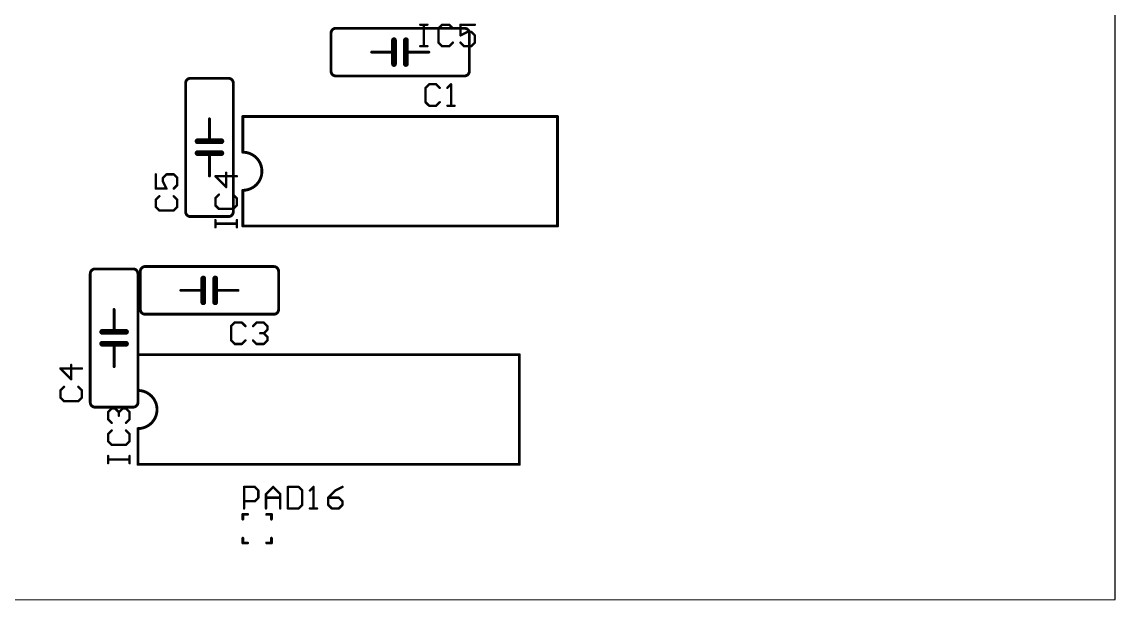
# Model space of a CAD drawing. Extents: x 0 to 127, y 0 to 62.
# Drawn here: x 68.7 to 127, y 0 to 30.8 of the extents above; entities that cross this region are included whole.
import ezdxf

# ---------------------------------------------------------------- set-up
doc = ezdxf.new("R2010")
doc.units = 0
for name, color, linetype in [('20', 7, 'CONTINUOUS'), ('21', 253, 'CONTINUOUS'), ('25', 253, 'CONTINUOUS')]:
    doc.layers.add(name, color=color, linetype=linetype)

msp = doc.modelspace()

# ---------------------------------------------------------------- linework, layer by layer
at = {"layer": '20'}
for p, q in [((126.985, 0.038), (126.985, 62.446)), ((17.653, 0), (126.985, 0.038))]:
    msp.add_line(p, q, dxfattribs=at)
at = {"layer": '21'}
for points, const_width in [([(85.471, 30.48, 0.4142), (85.217, 30.226)], 0.1524), ([(85.2551, 30.226, 1), (85.1789, 30.226)], 0.0762), ([(85.471, 30.5181, 1), (85.471, 30.4419)], 0.0762), ([(85.471, 30.4419, 1), (85.471, 30.5181)], 0.0762), ([(92.583, 30.226, 0.4142), (92.329, 30.48)], 0.1524), ([(92.329, 30.5181, 1), (92.329, 30.4419)], 0.0762), ([(92.329, 30.4419, 1), (92.329, 30.5181)], 0.0762), ([(92.6211, 30.226, 1), (92.5449, 30.226)], 0.0762), ([(85.1789, 30.226, 1), (85.2551, 30.226)], 0.0762), ([(88.646, 29.845, 1), (88.4936, 29.845)], 0.1524), ([(89.281, 29.845, 1), (89.1286, 29.845)], 0.1524), ([(92.5449, 30.226, 1), (92.6211, 30.226)], 0.0762), ([(87.376, 29.2481, 1), (87.376, 29.1719)], 0.0762), ([(88.646, 29.21, 1), (88.4936, 29.21)], 0.1524), ([(88.4936, 29.21, 1), (88.646, 29.21)], 0.1524), ([(88.5698, 29.1719, 1), (88.5698, 29.2481)], 0.0762), ([(89.281, 29.21, 1), (89.1286, 29.21)], 0.1524), ([(89.1286, 29.21, 1), (89.281, 29.21)], 0.1524), ([(89.2048, 29.2481, 1), (89.2048, 29.1719)], 0.0762), ([(90.424, 29.1719, 1), (90.424, 29.2481)], 0.0762), ([(88.4936, 28.575, 1), (88.646, 28.575)], 0.1524), ([(89.1286, 28.575, 1), (89.281, 28.575)], 0.1524), ([(85.217, 28.194, 0.4142), (85.471, 27.94)], 0.1524), ([(85.2551, 28.194, 1), (85.1789, 28.194)], 0.0762), ([(85.1789, 28.194, 1), (85.2551, 28.194)], 0.0762), ([(85.471, 27.9781, 1), (85.471, 27.9019)], 0.0762), ([(85.471, 27.9019, 1), (85.471, 27.9781)], 0.0762), ([(92.329, 27.94, 0.4142), (92.583, 28.194)], 0.1524), ([(92.329, 27.9781, 1), (92.329, 27.9019)], 0.0762), ([(92.329, 27.9019, 1), (92.329, 27.9781)], 0.0762), ([(92.6211, 28.194, 1), (92.5449, 28.194)], 0.0762), ([(92.5449, 28.194, 1), (92.6211, 28.194)], 0.0762), ([(77.724, 27.813, 0.4142), (77.47, 27.559)], 0.1524), ([(77.5081, 27.559, 1), (77.4319, 27.559)], 0.0762), ([(77.4319, 27.559, 1), (77.5081, 27.559)], 0.0762), ([(77.724, 27.8511, 1), (77.724, 27.7749)], 0.0762), ([(77.724, 27.7749, 1), (77.724, 27.8511)], 0.0762), ([(80.01, 27.559, 0.4142), (79.756, 27.813)], 0.1524), ([(79.756, 27.8511, 1), (79.756, 27.7749)], 0.0762), ([(79.756, 27.7749, 1), (79.756, 27.8511)], 0.0762), ([(80.0481, 27.559, 1), (79.9719, 27.559)], 0.0762), ([(79.9719, 27.559, 1), (80.0481, 27.559)], 0.0762), ([(78.7781, 25.654, 1), (78.7019, 25.654)], 0.0762), ([(80.518, 25.8191, 1), (80.518, 25.7429)], 0.0762), ([(80.5561, 25.781, 1), (80.4799, 25.781)], 0.0762), ([(97.3201, 25.781, 1), (97.2439, 25.781)], 0.0762), ([(97.282, 25.7429, 1), (97.282, 25.8191)], 0.0762), ([(78.105, 24.5364, 1), (78.105, 24.384)], 0.1524), ([(78.74, 24.5364, 1), (78.74, 24.384)], 0.1524), ([(78.74, 24.384, 1), (78.74, 24.5364)], 0.1524), ([(78.7019, 24.4602, 1), (78.7781, 24.4602)], 0.0762), ([(79.375, 24.384, 1), (79.375, 24.5364)], 0.1524), ([(78.105, 23.9014, 1), (78.105, 23.749)], 0.1524), ([(78.74, 23.9014, 1), (78.74, 23.749)], 0.1524), ([(78.74, 23.749, 1), (78.74, 23.9014)], 0.1524), ([(78.7781, 23.8252, 1), (78.7019, 23.8252)], 0.0762), ([(79.375, 23.749, 1), (79.375, 23.9014)], 0.1524), ([(80.518, 21.844, 1), (80.518, 23.876)], 0.1524), ([(80.518, 23.9141, 1), (80.518, 23.8379)], 0.0762), ([(80.4799, 23.876, 1), (80.5561, 23.876)], 0.0762), ([(78.7019, 22.606, 1), (78.7781, 22.606)], 0.0762), ([(80.5561, 21.844, 1), (80.4799, 21.844)], 0.0762), ([(80.518, 21.8821, 1), (80.518, 21.8059)], 0.0762), ([(77.47, 20.701, 0.4142), (77.724, 20.447)], 0.1524), ([(77.5081, 20.701, 1), (77.4319, 20.701)], 0.0762), ([(77.4319, 20.701, 1), (77.5081, 20.701)], 0.0762), ([(77.724, 20.4851, 1), (77.724, 20.4089)], 0.0762), ([(77.724, 20.4089, 1), (77.724, 20.4851)], 0.0762), ([(79.756, 20.447, 0.4142), (80.01, 20.701)], 0.1524), ([(79.756, 20.4851, 1), (79.756, 20.4089)], 0.0762), ([(79.756, 20.4089, 1), (79.756, 20.4851)], 0.0762), ([(80.0481, 20.701, 1), (79.9719, 20.701)], 0.0762), ([(79.9719, 20.701, 1), (80.0481, 20.701)], 0.0762), ([(80.518, 19.9771, 1), (80.518, 19.9009)], 0.0762), ([(80.4799, 19.939, 1), (80.5561, 19.939)], 0.0762), ([(97.2439, 19.939, 1), (97.3201, 19.939)], 0.0762), ([(97.282, 19.9009, 1), (97.282, 19.9771)], 0.0762), ([(72.644, 17.653, 0.4142), (72.39, 17.399)], 0.1524), ([(72.4281, 17.399, 1), (72.3519, 17.399)], 0.0762), ([(72.644, 17.6911, 1), (72.644, 17.6149)], 0.0762), ([(72.644, 17.6149, 1), (72.644, 17.6911)], 0.0762), ([(74.93, 17.399, 0.4142), (74.676, 17.653)], 0.1524), ([(74.676, 17.6911, 1), (74.676, 17.6149)], 0.0762), ([(74.676, 17.6149, 1), (74.676, 17.6911)], 0.0762), ([(74.9681, 17.399, 1), (74.8919, 17.399)], 0.0762), ([(75.311, 17.78, 0.4142), (75.057, 17.526)], 0.1524), ([(75.0951, 17.526, 1), (75.0189, 17.526)], 0.0762), ([(75.0189, 17.526, 1), (75.0951, 17.526)], 0.0762), ([(75.311, 17.8181, 1), (75.311, 17.7419)], 0.0762), ([(75.311, 17.7419, 1), (75.311, 17.8181)], 0.0762), ([(82.423, 17.526, 0.4142), (82.169, 17.78)], 0.1524), ([(82.169, 17.8181, 1), (82.169, 17.7419)], 0.0762), ([(82.169, 17.7419, 1), (82.169, 17.8181)], 0.0762), ([(82.4611, 17.526, 1), (82.3849, 17.526)], 0.0762), ([(82.3849, 17.526, 1), (82.4611, 17.526)], 0.0762), ([(72.3519, 17.399, 1), (72.4281, 17.399)], 0.0762), ([(74.8919, 17.399, 1), (74.9681, 17.399)], 0.0762), ([(78.486, 17.145, 1), (78.3336, 17.145)], 0.1524), ([(79.121, 17.145, 1), (78.9686, 17.145)], 0.1524), ([(77.216, 16.5481, 1), (77.216, 16.4719)], 0.0762), ([(78.486, 16.51, 1), (78.3336, 16.51)], 0.1524), ([(78.3336, 16.51, 1), (78.486, 16.51)], 0.1524), ([(78.4098, 16.4719, 1), (78.4098, 16.5481)], 0.0762), ([(79.121, 16.51, 1), (78.9686, 16.51)], 0.1524), ([(78.9686, 16.51, 1), (79.121, 16.51)], 0.1524), ([(79.0448, 16.5481, 1), (79.0448, 16.4719)], 0.0762), ([(80.264, 16.4719, 1), (80.264, 16.5481)], 0.0762), ([(78.3336, 15.875, 1), (78.486, 15.875)], 0.1524), ([(78.9686, 15.875, 1), (79.121, 15.875)], 0.1524), ([(73.6981, 15.494, 1), (73.6219, 15.494)], 0.0762), ([(75.057, 15.494, 0.4142), (75.311, 15.24)], 0.1524), ([(75.0951, 15.494, 1), (75.0189, 15.494)], 0.0762), ([(75.0189, 15.494, 1), (75.0951, 15.494)], 0.0762), ([(75.311, 15.2781, 1), (75.311, 15.2019)], 0.0762), ([(75.311, 15.2019, 1), (75.311, 15.2781)], 0.0762), ([(82.169, 15.24, 0.4142), (82.423, 15.494)], 0.1524), ([(82.169, 15.2781, 1), (82.169, 15.2019)], 0.0762), ([(82.169, 15.2019, 1), (82.169, 15.2781)], 0.0762), ([(82.4611, 15.494, 1), (82.3849, 15.494)], 0.0762), ([(82.3849, 15.494, 1), (82.4611, 15.494)], 0.0762), ([(73.025, 14.3764, 1), (73.025, 14.224)], 0.1524), ([(73.66, 14.3764, 1), (73.66, 14.224)], 0.1524), ([(73.66, 14.224, 1), (73.66, 14.3764)], 0.1524), ([(73.6219, 14.3002, 1), (73.6981, 14.3002)], 0.0762), ([(74.295, 14.224, 1), (74.295, 14.3764)], 0.1524), ([(73.025, 13.7414, 1), (73.025, 13.589)], 0.1524), ([(73.66, 13.7414, 1), (73.66, 13.589)], 0.1524), ([(73.66, 13.589, 1), (73.66, 13.7414)], 0.1524), ([(73.6981, 13.6652, 1), (73.6219, 13.6652)], 0.0762), ([(74.295, 13.589, 1), (74.295, 13.7414)], 0.1524), ([(74.93, 13.1191, 1), (74.93, 13.0429)], 0.0762), ([(74.9681, 13.081, 1), (74.8919, 13.081)], 0.0762), ([(95.2881, 13.081, 1), (95.2119, 13.081)], 0.0762), ([(95.25, 13.0429, 1), (95.25, 13.1191)], 0.0762), ([(73.6219, 12.446, 1), (73.6981, 12.446)], 0.0762), ([(74.93, 9.144, 1), (74.93, 11.176)], 0.1524), ([(74.93, 11.2141, 1), (74.93, 11.1379)], 0.0762), ([(74.8919, 11.176, 1), (74.9681, 11.176)], 0.0762), ([(72.39, 10.541, 0.4142), (72.644, 10.287)], 0.1524), ([(72.4281, 10.541, 1), (72.3519, 10.541)], 0.0762), ([(72.3519, 10.541, 1), (72.4281, 10.541)], 0.0762), ([(74.676, 10.287, 0.4142), (74.93, 10.541)], 0.1524), ([(74.9681, 10.541, 1), (74.8919, 10.541)], 0.0762), ([(74.8919, 10.541, 1), (74.9681, 10.541)], 0.0762), ([(72.644, 10.3251, 1), (72.644, 10.2489)], 0.0762), ([(72.644, 10.2489, 1), (72.644, 10.3251)], 0.0762), ([(74.676, 10.3251, 1), (74.676, 10.2489)], 0.0762), ([(74.676, 10.2489, 1), (74.676, 10.3251)], 0.0762), ([(74.9681, 9.144, 1), (74.8919, 9.144)], 0.0762), ([(74.93, 9.1821, 1), (74.93, 9.1059)], 0.0762), ([(74.93, 7.2771, 1), (74.93, 7.2009)], 0.0762), ([(74.8919, 7.239, 1), (74.9681, 7.239)], 0.0762), ([(95.2119, 7.239, 1), (95.2881, 7.239)], 0.0762), ([(95.25, 7.2009, 1), (95.25, 7.2771)], 0.0762), ([(80.518, 4.6101, 1), (80.518, 4.5339)], 0.0762), ([(80.5561, 4.572, 1), (80.4799, 4.572)], 0.0762), ([(80.4799, 4.318, 1), (80.5561, 4.318)], 0.0762), ([(80.772, 4.5339, 1), (80.772, 4.6101)], 0.0762), ([(81.788, 4.6101, 1), (81.788, 4.5339)], 0.0762), ([(82.0801, 4.572, 1), (82.0039, 4.572)], 0.0762), ([(82.0039, 4.318, 1), (82.0801, 4.318)], 0.0762), ([(82.042, 4.5339, 1), (82.042, 4.6101)], 0.0762), ([(80.5561, 3.302, 1), (80.4799, 3.302)], 0.0762), ([(80.518, 3.0861, 1), (80.518, 3.0099)], 0.0762), ([(80.4799, 3.048, 1), (80.5561, 3.048)], 0.0762), ([(80.772, 3.0099, 1), (80.772, 3.0861)], 0.0762), ([(81.788, 3.0861, 1), (81.788, 3.0099)], 0.0762), ([(82.0801, 3.302, 1), (82.0039, 3.302)], 0.0762), ([(82.0039, 3.048, 1), (82.0801, 3.048)], 0.0762), ([(82.042, 3.0099, 1), (82.042, 3.0861)], 0.0762)]:
    msp.add_lwpolyline(points, format="xyb", dxfattribs=dict(at, const_width=const_width))
for points, const_width in [([(85.217, 30.226), (85.217, 28.194)], 0.1524), ([(92.329, 30.48), (85.471, 30.48)], 0.1524), ([(92.583, 28.194), (92.583, 30.226)], 0.1524), ([(88.5698, 29.21), (88.5698, 29.845)], 0.3048), ([(89.2048, 29.21), (89.2048, 29.845)], 0.3048), ([(88.5698, 29.21), (87.376, 29.21)], 0.1524), ([(88.5698, 28.575), (88.5698, 29.21)], 0.3048), ([(89.2048, 28.575), (89.2048, 29.21)], 0.3048), ([(89.2048, 29.21), (90.424, 29.21)], 0.1524), ([(85.471, 27.94), (92.329, 27.94)], 0.1524), ([(77.47, 27.559), (77.47, 20.701)], 0.1524), ([(79.756, 27.813), (77.724, 27.813)], 0.1524), ([(80.01, 20.701), (80.01, 27.559)], 0.1524), ([(78.74, 24.4602), (78.74, 25.654)], 0.1524), ([(97.282, 25.781), (80.518, 25.781)], 0.1524), ([(80.518, 25.781), (80.518, 23.876)], 0.1524), ([(97.282, 25.781), (97.282, 19.939)], 0.1524), ([(78.105, 24.4602), (78.74, 24.4602)], 0.3048), ([(78.74, 24.4602), (79.375, 24.4602)], 0.3048), ([(78.105, 23.8252), (78.74, 23.8252)], 0.3048), ([(78.74, 23.8252), (79.375, 23.8252)], 0.3048), ([(78.74, 23.8252), (78.74, 22.606)], 0.1524), ([(80.518, 19.939), (80.518, 21.844)], 0.1524), ([(77.724, 20.447), (79.756, 20.447)], 0.1524), ([(80.518, 19.939), (97.282, 19.939)], 0.1524), ([(72.39, 17.399), (72.39, 10.541)], 0.1524), ([(74.676, 17.653), (72.644, 17.653)], 0.1524), ([(74.93, 10.541), (74.93, 17.399)], 0.1524), ([(75.057, 17.526), (75.057, 15.494)], 0.1524), ([(82.169, 17.78), (75.311, 17.78)], 0.1524), ([(82.423, 15.494), (82.423, 17.526)], 0.1524), ([(78.4098, 16.51), (78.4098, 17.145)], 0.3048), ([(79.0448, 16.51), (79.0448, 17.145)], 0.3048), ([(78.4098, 16.51), (77.216, 16.51)], 0.1524), ([(78.4098, 15.875), (78.4098, 16.51)], 0.3048), ([(79.0448, 15.875), (79.0448, 16.51)], 0.3048), ([(79.0448, 16.51), (80.264, 16.51)], 0.1524), ([(73.66, 14.3002), (73.66, 15.494)], 0.1524), ([(75.311, 15.24), (82.169, 15.24)], 0.1524), ([(73.025, 14.3002), (73.66, 14.3002)], 0.3048), ([(73.66, 14.3002), (74.295, 14.3002)], 0.3048), ([(73.025, 13.6652), (73.66, 13.6652)], 0.3048), ([(73.66, 13.6652), (74.295, 13.6652)], 0.3048), ([(73.66, 13.6652), (73.66, 12.446)], 0.1524), ([(95.25, 13.081), (74.93, 13.081)], 0.1524), ([(74.93, 13.081), (74.93, 11.176)], 0.1524), ([(95.25, 13.081), (95.25, 7.239)], 0.1524), ([(72.644, 10.287), (74.676, 10.287)], 0.1524), ([(74.93, 7.239), (74.93, 9.144)], 0.1524), ([(74.93, 7.239), (95.25, 7.239)], 0.1524), ([(80.518, 4.572), (80.772, 4.572)], 0.1524), ([(80.518, 4.572), (80.518, 4.318)], 0.1524), ([(82.042, 4.572), (81.788, 4.572)], 0.1524), ([(82.042, 4.572), (82.042, 4.318)], 0.1524), ([(80.518, 3.048), (80.518, 3.302)], 0.1524), ([(80.772, 3.048), (80.518, 3.048)], 0.1524), ([(82.042, 3.048), (81.788, 3.048)], 0.1524), ([(82.042, 3.302), (82.042, 3.048)], 0.1524)]:
    msp.add_lwpolyline(points, dxfattribs=dict(at, const_width=const_width))
at = {"layer": '25', "const_width": 0.127}
for points in [[(89.9683, 30.6714), (90.3496, 30.6714)], [(90.1589, 29.5275), (90.1589, 30.6714)], [(91.1333, 30.6714), (90.9427, 30.4808)], [(90.9427, 30.4808), (90.9427, 29.7181)], [(91.5146, 30.6714), (91.1333, 30.6714)], [(91.7053, 30.4808), (91.5146, 30.6714)], [(92.8746, 30.6714), (92.112, 30.6714)], [(92.112, 30.6714), (92.112, 30.0994)], [(92.112, 30.0994), (92.4933, 30.2901)], [(92.4933, 30.2901), (92.6839, 30.2901)], [(92.6839, 30.2901), (92.8746, 30.0994)], [(90.9427, 29.7181), (91.1333, 29.5275)], [(91.5146, 29.5275), (91.7053, 29.7181)], [(92.3026, 29.5275), (92.112, 29.7181)], [(92.8746, 29.7181), (92.6839, 29.5275)], [(92.8746, 30.0994), (92.8746, 29.7181)], [(89.9683, 29.5275), (90.3496, 29.5275)], [(91.1333, 29.5275), (91.5146, 29.5275)], [(92.6839, 29.5275), (92.3026, 29.5275)], [(90.4393, 27.4964), (90.2487, 27.3058)], [(90.8206, 27.4964), (90.4393, 27.4964)], [(91.0113, 27.3058), (90.8206, 27.4964)], [(91.418, 27.3058), (91.6086, 27.4964)], [(91.6086, 27.4964), (91.6086, 26.3525)], [(90.2487, 27.3058), (90.2487, 26.5431)], [(90.2487, 26.5431), (90.4393, 26.3525)], [(90.4393, 26.3525), (90.8206, 26.3525)], [(90.8206, 26.3525), (91.0113, 26.5431)], [(91.418, 26.3525), (91.7993, 26.3525)], [(75.8816, 22.6964), (75.8816, 21.9338)], [(76.2629, 22.5057), (76.4536, 22.6964)], [(76.4536, 22.6964), (76.8349, 22.6964)], [(76.8349, 22.6964), (77.0255, 22.5057)], [(79.6286, 22.0192), (79.6286, 22.7818)], [(76.2629, 22.3151), (76.2629, 22.5057)], [(76.4536, 21.9338), (76.2629, 22.3151)], [(77.0255, 22.1244), (76.8349, 21.9338)], [(77.0255, 22.5057), (77.0255, 22.1244)], [(80.2005, 22.5911), (79.0566, 22.5911)], [(79.0566, 22.5911), (79.6286, 22.0192)], [(75.8816, 21.9338), (76.4536, 21.9338)], [(76.0722, 21.5271), (75.8816, 21.3364)], [(77.0255, 21.3364), (76.8349, 21.5271)], [(79.2472, 21.6125), (79.0566, 21.4218)], [(80.2005, 21.4218), (80.0099, 21.6125)], [(75.8816, 21.3364), (75.8816, 20.9551)], [(75.8816, 20.9551), (76.0722, 20.7645)], [(76.8349, 20.7645), (77.0255, 20.9551)], [(77.0255, 20.9551), (77.0255, 21.3364)], [(79.0566, 21.4218), (79.0566, 21.0405)], [(79.0566, 21.0405), (79.2472, 20.8499)], [(80.0099, 20.8499), (80.2005, 21.0405)], [(80.2005, 21.0405), (80.2005, 21.4218)], [(76.0722, 20.7645), (76.8349, 20.7645)], [(79.2472, 20.8499), (80.0099, 20.8499)], [(79.0566, 19.8755), (79.0566, 20.2568)], [(80.2005, 20.0661), (79.0566, 20.0661)], [(80.2005, 19.8755), (80.2005, 20.2568)], [(80.0844, 14.7964), (79.8938, 14.6058)], [(79.8938, 14.6058), (79.8938, 13.8431)], [(80.4657, 14.7964), (80.0844, 14.7964)], [(80.6564, 14.6058), (80.4657, 14.7964)], [(81.0631, 14.6058), (81.2537, 14.7964)], [(81.2537, 14.7964), (81.635, 14.7964)], [(81.635, 14.7964), (81.8257, 14.6058)], [(81.8257, 14.6058), (81.8257, 14.4151)], [(81.635, 14.2244), (81.4444, 14.2244)], [(81.8257, 14.4151), (81.635, 14.2244)], [(81.635, 14.2244), (81.8257, 14.0338)], [(81.8257, 14.0338), (81.8257, 13.8431)], [(79.8938, 13.8431), (80.0844, 13.6525)], [(80.0844, 13.6525), (80.4657, 13.6525)], [(80.4657, 13.6525), (80.6564, 13.8431)], [(81.2537, 13.6525), (81.0631, 13.8431)], [(81.635, 13.6525), (81.2537, 13.6525)], [(81.8257, 13.8431), (81.635, 13.6525)], [(71.9455, 12.3457), (70.8016, 12.3457)], [(70.8016, 12.3457), (71.3736, 11.7738)], [(71.3736, 11.7738), (71.3736, 12.5364)], [(70.9922, 11.3671), (70.8016, 11.1764)], [(70.8016, 11.1764), (70.8016, 10.7951)], [(71.9455, 11.1764), (71.7549, 11.3671)], [(71.9455, 10.7951), (71.9455, 11.1764)], [(70.8016, 10.7951), (70.9922, 10.6045)], [(70.9922, 10.6045), (71.7549, 10.6045)], [(71.7549, 10.6045), (71.9455, 10.7951)], [(73.3416, 10.0181), (73.5322, 10.2088)], [(73.3416, 9.6368), (73.3416, 10.0181)], [(73.5322, 10.2088), (73.7229, 10.2088)], [(73.7229, 10.2088), (73.9136, 10.0181)], [(73.9136, 10.0181), (74.1042, 10.2088)], [(73.9136, 10.0181), (73.9136, 9.8275)], [(74.1042, 10.2088), (74.2949, 10.2088)], [(74.2949, 10.2088), (74.4855, 10.0181)], [(74.4855, 10.0181), (74.4855, 9.6368)], [(73.5322, 9.4462), (73.3416, 9.6368)], [(74.4855, 9.6368), (74.2949, 9.4462)], [(73.5322, 9.0395), (73.3416, 8.8488)], [(73.3416, 8.8488), (73.3416, 8.4675)], [(74.4855, 8.8488), (74.2949, 9.0395)], [(74.4855, 8.4675), (74.4855, 8.8488)], [(73.3416, 8.4675), (73.5322, 8.2769)], [(73.5322, 8.2769), (74.2949, 8.2769)], [(74.2949, 8.2769), (74.4855, 8.4675)], [(73.3416, 7.3025), (73.3416, 7.6838)], [(74.4855, 7.3025), (74.4855, 7.6838)], [(74.4855, 7.4931), (73.3416, 7.4931)], [(80.5815, 4.8895), (80.5815, 6.0334)], [(80.5815, 6.0334), (81.1534, 6.0334)], [(81.1534, 6.0334), (81.3441, 5.8428)], [(81.3441, 5.8428), (81.3441, 5.4614)], [(81.7508, 5.6521), (82.1321, 6.0334)], [(82.1321, 6.0334), (82.5134, 5.6521)], [(82.9201, 6.0334), (82.9201, 4.8895)], [(83.492, 6.0334), (82.9201, 6.0334)], [(83.6827, 5.8428), (83.492, 6.0334)], [(83.6827, 5.0801), (83.6827, 5.8428)], [(84.0894, 5.8428), (84.28, 6.0334)], [(84.28, 6.0334), (84.28, 4.8895)], [(85.4451, 5.8428), (85.0638, 5.4614)], [(85.8264, 6.0334), (85.4451, 5.8428)], [(81.1534, 5.2708), (80.5815, 5.2708)], [(81.3441, 5.4614), (81.1534, 5.2708)], [(81.7508, 4.8895), (81.7508, 5.6521)], [(81.7508, 5.4614), (82.5134, 5.4614)], [(82.5134, 5.6521), (82.5134, 4.8895)], [(85.0638, 5.4614), (85.0638, 5.0801)], [(85.6357, 5.4614), (85.0638, 5.4614)], [(85.8264, 5.2708), (85.6357, 5.4614)], [(85.8264, 5.0801), (85.8264, 5.2708)], [(82.9201, 4.8895), (83.492, 4.8895)], [(83.492, 4.8895), (83.6827, 5.0801)], [(84.0894, 4.8895), (84.4707, 4.8895)], [(85.0638, 5.0801), (85.2544, 4.8895)], [(85.2544, 4.8895), (85.6357, 4.8895)], [(85.6357, 4.8895), (85.8264, 5.0801)]]:
    msp.add_lwpolyline(points, dxfattribs=at)
at = {"layer": '25', "const_width": 0.0635}
for points in [[(89.9683, 30.7032, 1), (89.9683, 30.6397)], [(90.1907, 30.6714, 1), (90.1272, 30.6714)], [(90.3496, 30.6397, 1), (90.3496, 30.7032)], [(90.9202, 30.5033, 1), (90.9652, 30.4583)], [(90.9745, 30.4808, 1), (90.911, 30.4808)], [(91.1333, 30.7032, 1), (91.1333, 30.6397)], [(91.1558, 30.6489, 1), (91.1108, 30.6939)], [(91.537, 30.6939, 1), (91.4922, 30.6489)], [(91.5146, 30.6397, 1), (91.5146, 30.7032)], [(91.6829, 30.4583, 1), (91.7277, 30.5033)], [(92.112, 30.7032, 1), (92.112, 30.6397)], [(92.1438, 30.6714, 1), (92.0803, 30.6714)], [(92.4933, 30.3219, 1), (92.4933, 30.2584)], [(92.5075, 30.2617, 1), (92.4791, 30.3185)], [(92.7064, 30.3126, 1), (92.6614, 30.2676)], [(92.6839, 30.2584, 1), (92.6839, 30.3219)], [(92.8746, 30.6397, 1), (92.8746, 30.7032)], [(90.9652, 29.7406, 1), (90.9202, 29.6956)], [(90.911, 29.7181, 1), (90.9745, 29.7181)], [(91.7277, 29.6956, 1), (91.6829, 29.7406)], [(92.1345, 29.7406, 1), (92.0895, 29.6956)], [(92.0978, 30.1278, 1), (92.1262, 30.071)], [(92.0803, 30.0994, 1), (92.1438, 30.0994)], [(92.9064, 30.0994, 1), (92.8428, 30.0994)], [(92.8428, 29.7181, 1), (92.9064, 29.7181)], [(92.8521, 30.0769, 1), (92.8971, 30.1219)], [(92.897, 29.6956, 1), (92.8522, 29.7406)], [(89.9683, 29.5592, 1), (89.9683, 29.4958)], [(90.1272, 29.5275, 1), (90.1907, 29.5275)], [(90.3496, 29.4958, 1), (90.3496, 29.5592)], [(91.1333, 29.5592, 1), (91.1333, 29.4958)], [(91.1108, 29.505, 1), (91.1558, 29.55)], [(91.4922, 29.55, 1), (91.537, 29.505)], [(91.5146, 29.4958, 1), (91.5146, 29.5592)], [(92.3026, 29.5592, 1), (92.3026, 29.4958)], [(92.2801, 29.505, 1), (92.3251, 29.55)], [(92.6615, 29.55, 1), (92.7063, 29.505)], [(92.6839, 29.4958, 1), (92.6839, 29.5592)], [(90.4393, 27.5282, 1), (90.4393, 27.4647)], [(90.4618, 27.4739, 1), (90.4168, 27.5189)], [(90.843, 27.5189, 1), (90.7982, 27.4739)], [(90.8206, 27.4647, 1), (90.8206, 27.5282)], [(91.6404, 27.4964, 1), (91.5769, 27.4964)], [(91.6311, 27.4739, 1), (91.5861, 27.5189)], [(90.2805, 27.3058, 1), (90.2169, 27.3058)], [(90.2262, 27.3283, 1), (90.2712, 27.2833)], [(90.9889, 27.2833, 1), (91.0337, 27.3283)], [(91.3955, 27.3283, 1), (91.4405, 27.2833)], [(90.2712, 26.5656, 1), (90.2262, 26.5206)], [(90.2169, 26.5431, 1), (90.2805, 26.5431)], [(90.4393, 26.3843, 1), (90.4393, 26.3208)], [(90.4168, 26.33, 1), (90.4618, 26.375)], [(90.7982, 26.375, 1), (90.843, 26.33)], [(90.8206, 26.3208, 1), (90.8206, 26.3843)], [(91.0337, 26.5206, 1), (90.9889, 26.5656)], [(91.418, 26.3843, 1), (91.418, 26.3208)], [(91.5769, 26.3525, 1), (91.6404, 26.3525)], [(91.7993, 26.3208, 1), (91.7993, 26.3843)], [(75.9134, 22.6964, 1), (75.8499, 22.6964)], [(76.4536, 22.7281, 1), (76.4536, 22.6647)], [(76.4761, 22.6739, 1), (76.4311, 22.7189)], [(76.8574, 22.7188, 1), (76.8124, 22.674)], [(76.8349, 22.6647, 1), (76.8349, 22.7281)], [(79.6604, 22.7818, 1), (79.5969, 22.7818)], [(76.2404, 22.5282, 1), (76.2854, 22.4832)], [(76.2947, 22.5057, 1), (76.2312, 22.5057)], [(76.2913, 22.3293, 1), (76.2345, 22.3009)], [(76.2312, 22.3151, 1), (76.2947, 22.3151)], [(77.0573, 22.5057, 1), (76.9938, 22.5057)], [(76.9938, 22.1244, 1), (77.0573, 22.1244)], [(77.003, 22.4833, 1), (77.048, 22.5281)], [(77.048, 22.1019, 1), (77.003, 22.1469)], [(79.0566, 22.6229, 1), (79.0566, 22.5594)], [(79.079, 22.6136, 1), (79.0342, 22.5686)], [(80.2005, 22.5594, 1), (80.2005, 22.6229)], [(75.8816, 21.9656, 1), (75.8816, 21.9021)], [(75.8499, 21.9338, 1), (75.9134, 21.9338)], [(76.0947, 21.5047, 1), (76.0497, 21.5495)], [(76.4252, 21.9196, 1), (76.482, 21.948)], [(76.4536, 21.9021, 1), (76.4536, 21.9656)], [(76.8124, 21.9563, 1), (76.8574, 21.9113)], [(76.8574, 21.5495, 1), (76.8124, 21.5047)], [(79.2697, 21.5901, 1), (79.2247, 21.6349)], [(79.5969, 22.0192, 1), (79.6604, 22.0192)], [(79.6062, 21.9967, 1), (79.651, 22.0417)], [(80.0324, 21.6349, 1), (79.9874, 21.5901)], [(75.9041, 20.9776, 1), (75.8591, 20.9326)], [(75.8591, 21.3588, 1), (75.9041, 21.314)], [(75.9134, 21.3364, 1), (75.8499, 21.3364)], [(75.8499, 20.9551, 1), (75.9134, 20.9551)], [(77.0573, 21.3364, 1), (76.9938, 21.3364)], [(76.9938, 20.9551, 1), (77.0573, 20.9551)], [(77.003, 21.314, 1), (77.048, 21.3588)], [(77.048, 20.9326, 1), (77.003, 20.9776)], [(79.0791, 21.063, 1), (79.0341, 21.018)], [(79.0884, 21.4218, 1), (79.0249, 21.4218)], [(79.0341, 21.4442, 1), (79.0791, 21.3994)], [(79.0249, 21.0405, 1), (79.0884, 21.0405)], [(80.2323, 21.4218, 1), (80.1688, 21.4218)], [(80.1688, 21.0405, 1), (80.2323, 21.0405)], [(80.178, 21.3994, 1), (80.223, 21.4442)], [(80.223, 21.018, 1), (80.178, 21.063)], [(76.0722, 20.7963, 1), (76.0722, 20.7328)], [(76.0497, 20.742, 1), (76.0947, 20.787)], [(76.8124, 20.787, 1), (76.8574, 20.742)], [(76.8349, 20.7328, 1), (76.8349, 20.7963)], [(79.2472, 20.8817, 1), (79.2472, 20.8182)], [(79.2247, 20.8274, 1), (79.2697, 20.8724)], [(79.9874, 20.8724, 1), (80.0324, 20.8274)], [(80.0099, 20.8182, 1), (80.0099, 20.8817)], [(79.0884, 20.2568, 1), (79.0249, 20.2568)], [(79.0566, 20.0979, 1), (79.0566, 20.0344)], [(79.0249, 19.8755, 1), (79.0884, 19.8755)], [(80.2323, 20.2568, 1), (80.1688, 20.2568)], [(80.1688, 19.8755, 1), (80.2323, 19.8755)], [(80.2005, 20.0344, 1), (80.2005, 20.0979)], [(79.9256, 14.6058, 1), (79.862, 14.6058)], [(79.8713, 14.6283, 1), (79.9163, 14.5833)], [(80.0844, 14.8282, 1), (80.0844, 14.7647)], [(80.1069, 14.7739, 1), (80.0619, 14.8189)], [(80.4881, 14.8189, 1), (80.4433, 14.7739)], [(80.4657, 14.7647, 1), (80.4657, 14.8282)], [(80.634, 14.5833, 1), (80.6788, 14.6283)], [(81.0406, 14.6283, 1), (81.0856, 14.5833)], [(81.2537, 14.8282, 1), (81.2537, 14.7647)], [(81.2762, 14.7739, 1), (81.2312, 14.8189)], [(81.6574, 14.8189, 1), (81.6126, 14.7739)], [(81.635, 14.7647, 1), (81.635, 14.8282)], [(81.8575, 14.6058, 1), (81.7939, 14.6058)], [(81.8033, 14.5833, 1), (81.8481, 14.6283)], [(81.4444, 14.2562, 1), (81.4444, 14.1927)], [(81.6125, 14.2469, 1), (81.6575, 14.2019)], [(81.6574, 14.2469, 1), (81.6126, 14.2019)], [(81.635, 14.1927, 1), (81.635, 14.2562)], [(81.7939, 14.4151, 1), (81.8575, 14.4151)], [(81.8575, 14.0338, 1), (81.7939, 14.0338)], [(81.8482, 14.3926, 1), (81.8032, 14.4376)], [(81.8033, 14.0113, 1), (81.8481, 14.0563)], [(79.9163, 13.8656, 1), (79.8713, 13.8206)], [(79.862, 13.8431, 1), (79.9256, 13.8431)], [(80.0844, 13.6843, 1), (80.0844, 13.6207)], [(80.0619, 13.63, 1), (80.1069, 13.675)], [(80.4433, 13.675, 1), (80.4881, 13.63)], [(80.4657, 13.6207, 1), (80.4657, 13.6843)], [(80.6788, 13.8206, 1), (80.634, 13.8656)], [(81.0856, 13.8656, 1), (81.0406, 13.8206)], [(81.2537, 13.6843, 1), (81.2537, 13.6207)], [(81.2312, 13.63, 1), (81.2762, 13.675)], [(81.6126, 13.675, 1), (81.6574, 13.63)], [(81.635, 13.6207, 1), (81.635, 13.6843)], [(81.7939, 13.8431, 1), (81.8575, 13.8431)], [(81.8481, 13.8206, 1), (81.8033, 13.8656)], [(70.8016, 12.3775, 1), (70.8016, 12.314)], [(70.824, 12.3682, 1), (70.7792, 12.3232)], [(71.4054, 12.5364, 1), (71.3419, 12.5364)], [(71.9455, 12.314, 1), (71.9455, 12.3775)], [(71.3419, 11.7738, 1), (71.4054, 11.7738)], [(71.3512, 11.7513, 1), (71.396, 11.7963)], [(70.7791, 11.1988, 1), (70.8241, 11.154)], [(70.8334, 11.1764, 1), (70.7699, 11.1764)], [(71.0147, 11.3447, 1), (70.9697, 11.3895)], [(71.7774, 11.3895, 1), (71.7324, 11.3447)], [(71.9773, 11.1764, 1), (71.9138, 11.1764)], [(71.923, 11.154, 1), (71.968, 11.1988)], [(70.8241, 10.8176, 1), (70.7791, 10.7726)], [(70.7699, 10.7951, 1), (70.8334, 10.7951)], [(70.9922, 10.6363, 1), (70.9922, 10.5727)], [(70.9697, 10.582, 1), (71.0147, 10.627)], [(71.7324, 10.627, 1), (71.7774, 10.582)], [(71.7549, 10.5727, 1), (71.7549, 10.6363)], [(71.9138, 10.7951, 1), (71.9773, 10.7951)], [(71.968, 10.7726, 1), (71.923, 10.8176)], [(73.3734, 10.0181, 1), (73.3098, 10.0181)], [(73.3191, 10.0405, 1), (73.3641, 9.9957)], [(73.5322, 10.2406, 1), (73.5322, 10.177)], [(73.5547, 10.1864, 1), (73.5097, 10.2312)], [(73.7454, 10.2313, 1), (73.7004, 10.1863)], [(73.7229, 10.177, 1), (73.7229, 10.2406)], [(73.9454, 10.0181, 1), (73.8819, 10.0181)], [(73.8911, 10.0405, 1), (73.9361, 9.9957)], [(73.8911, 9.9956, 1), (73.9361, 10.0406)], [(74.1042, 10.2406, 1), (74.1042, 10.177)], [(74.1267, 10.1864, 1), (74.0817, 10.2312)], [(74.3174, 10.2312, 1), (74.2724, 10.1864)], [(74.2949, 10.177, 1), (74.2949, 10.2406)], [(74.5173, 10.0181, 1), (74.4537, 10.0181)], [(74.463, 9.9957, 1), (74.508, 10.0405)], [(73.3641, 9.6593, 1), (73.3191, 9.6143)], [(73.3098, 9.6368, 1), (73.3734, 9.6368)], [(73.5097, 9.4237, 1), (73.5547, 9.4687)], [(73.8819, 9.8275, 1), (73.9454, 9.8275)], [(74.2724, 9.4687, 1), (74.3174, 9.4237)], [(74.4537, 9.6368, 1), (74.5173, 9.6368)], [(74.508, 9.6143, 1), (74.463, 9.6593)], [(73.3734, 8.8488, 1), (73.3098, 8.8488)], [(73.3191, 8.8712, 1), (73.3641, 8.8264)], [(73.5547, 9.0171, 1), (73.5097, 9.0619)], [(74.3174, 9.0619, 1), (74.2724, 9.0171)], [(74.5173, 8.8488, 1), (74.4537, 8.8488)], [(74.463, 8.8264, 1), (74.508, 8.8712)], [(73.3641, 8.49, 1), (73.3191, 8.445)], [(73.3098, 8.4675, 1), (73.3734, 8.4675)], [(73.5322, 8.3087, 1), (73.5322, 8.2452)], [(73.5097, 8.2544, 1), (73.5547, 8.2994)], [(74.2724, 8.2994, 1), (74.3174, 8.2544)], [(74.2949, 8.2452, 1), (74.2949, 8.3087)], [(74.4537, 8.4675, 1), (74.5173, 8.4675)], [(74.508, 8.445, 1), (74.463, 8.49)], [(73.3734, 7.6838, 1), (73.3098, 7.6838)], [(74.5173, 7.6838, 1), (74.4537, 7.6838)], [(73.3098, 7.3025, 1), (73.3734, 7.3025)], [(73.3416, 7.5248, 1), (73.3416, 7.4614)], [(74.4537, 7.3025, 1), (74.5173, 7.3025)], [(74.4855, 7.4614, 1), (74.4855, 7.5248)], [(80.5815, 6.0652, 1), (80.5815, 6.0017)], [(80.6133, 6.0334, 1), (80.5498, 6.0334)], [(81.1758, 6.0559, 1), (81.131, 6.0109)], [(81.1534, 6.0017, 1), (81.1534, 6.0652)], [(81.3759, 5.8428, 1), (81.3123, 5.8428)], [(81.3217, 5.8203, 1), (81.3665, 5.8653)], [(82.1546, 6.0559, 1), (82.1096, 6.0109)], [(82.1546, 6.0109, 1), (82.1096, 6.0559)], [(82.9201, 6.0652, 1), (82.9201, 6.0017)], [(82.9519, 6.0334, 1), (82.8884, 6.0334)], [(83.5144, 6.0559, 1), (83.4696, 6.0109)], [(83.492, 6.0017, 1), (83.492, 6.0652)], [(83.7144, 5.8428, 1), (83.6509, 5.8428)], [(83.6603, 5.8203, 1), (83.7051, 5.8653)], [(84.0669, 5.8653, 1), (84.1119, 5.8203)], [(84.3118, 6.0334, 1), (84.2482, 6.0334)], [(84.3025, 6.0109, 1), (84.2575, 6.0559)], [(85.4309, 5.8712, 1), (85.4593, 5.8144)], [(85.4676, 5.8204, 1), (85.4226, 5.8652)], [(85.8406, 6.005, 1), (85.8122, 6.0618)], [(80.5815, 5.3026, 1), (80.5815, 5.2391)], [(81.131, 5.2933, 1), (81.1758, 5.2483)], [(81.1534, 5.2391, 1), (81.1534, 5.3026)], [(81.3123, 5.4614, 1), (81.3759, 5.4614)], [(81.3665, 5.4389, 1), (81.3217, 5.4839)], [(81.7826, 5.6521, 1), (81.719, 5.6521)], [(81.7283, 5.6746, 1), (81.7733, 5.6296)], [(81.7508, 5.4932, 1), (81.7508, 5.4297)], [(82.5452, 5.6521, 1), (82.4817, 5.6521)], [(82.4909, 5.6296, 1), (82.5359, 5.6746)], [(82.5134, 5.4297, 1), (82.5134, 5.4932)], [(85.0956, 5.4614, 1), (85.032, 5.4614)], [(85.0638, 5.4932, 1), (85.0638, 5.4297)], [(85.0413, 5.4838, 1), (85.0863, 5.439)], [(85.6581, 5.4839, 1), (85.6133, 5.4389)], [(85.6357, 5.4297, 1), (85.6357, 5.4932)], [(85.8582, 5.2708, 1), (85.7947, 5.2708)], [(85.804, 5.2483, 1), (85.8488, 5.2933)], [(80.5498, 4.8895, 1), (80.6133, 4.8895)], [(81.719, 4.8895, 1), (81.7826, 4.8895)], [(82.4817, 4.8895, 1), (82.5452, 4.8895)], [(82.9201, 4.9212, 1), (82.9201, 4.8578)], [(82.8884, 4.8895, 1), (82.9519, 4.8895)], [(83.4696, 4.912, 1), (83.5144, 4.867)], [(83.492, 4.8578, 1), (83.492, 4.9212)], [(83.6509, 5.0801, 1), (83.7144, 5.0801)], [(83.7051, 5.0576, 1), (83.6603, 5.1026)], [(84.0894, 4.9212, 1), (84.0894, 4.8578)], [(84.2482, 4.8895, 1), (84.3118, 4.8895)], [(84.4707, 4.8578, 1), (84.4707, 4.9212)], [(85.0863, 5.1026, 1), (85.0413, 5.0576)], [(85.032, 5.0801, 1), (85.0956, 5.0801)], [(85.2544, 4.9212, 1), (85.2544, 4.8578)], [(85.2319, 4.867, 1), (85.2769, 4.912)], [(85.6133, 4.912, 1), (85.6581, 4.867)], [(85.6357, 4.8578, 1), (85.6357, 4.9212)], [(85.7947, 5.0801, 1), (85.8582, 5.0801)], [(85.8488, 5.0576, 1), (85.804, 5.1026)]]:
    msp.add_lwpolyline(points, format="xyb", dxfattribs=at)

doc.saveas('drawing.dxf')
